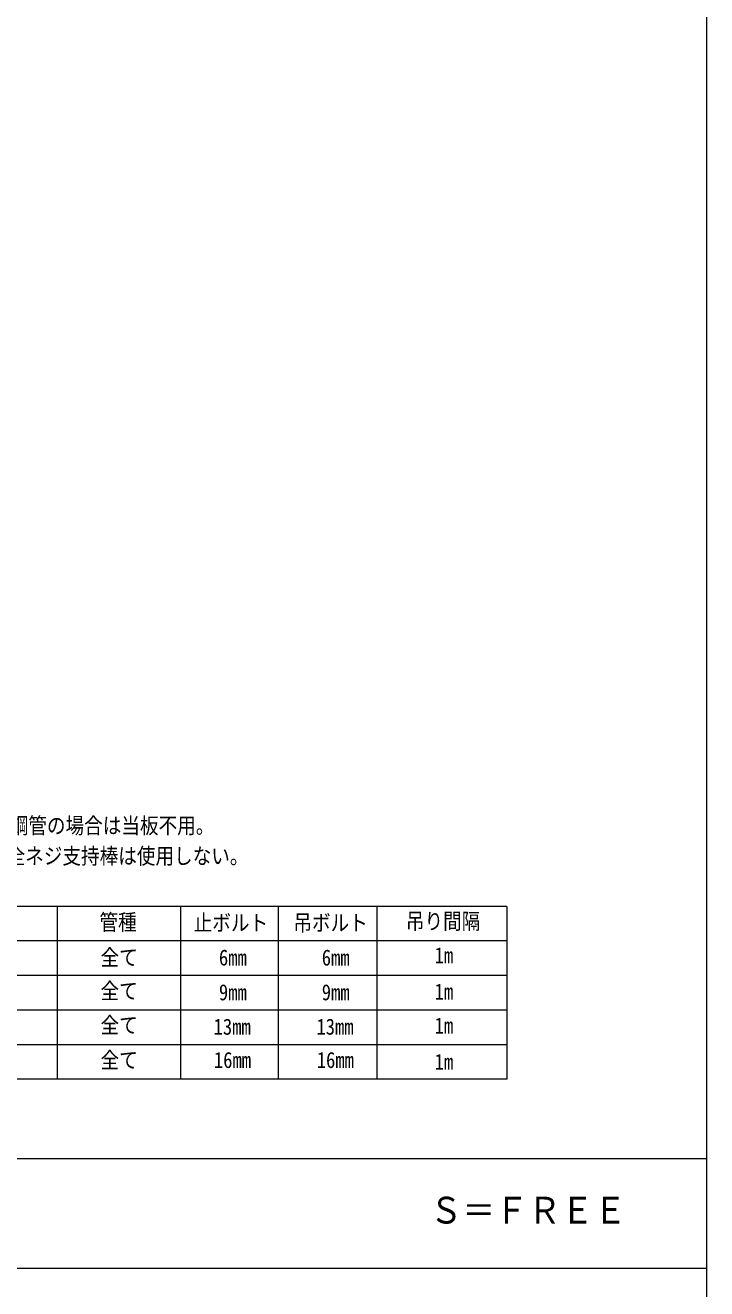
# Model space of a CAD drawing. Units: millimetres on the paper, enlarged 30 times, with parts at other scales. Extents: x -12081 to 11949, y -8439 to 8181.
# Drawn here: x 9148 to 11949, y -2811 to 2382 of the extents above; entities that cross this region are included whole.
import ezdxf
from ezdxf.enums import TextEntityAlignment as Align

# ---------------------------------------------------------------- set-up
doc = ezdxf.new("R2010")
doc.units = ezdxf.units.MM
doc.header["$LTSCALE"] = 30
doc.layers.add('0-0_0', color=7, linetype='Continuous')
for name, color, linetype, lineweight in [('6-2', 7, 'Continuous', 9), ('E-0', 7, 'Continuous', 9), ('F-2', 5, 'Continuous', 9)]:
    doc.layers.add(name, color=color, linetype=linetype, lineweight=lineweight)
doc.styles.add('ＭＳ ゴシック', font='')
doc.styles.get('ＭＳ ゴシック').set_extended_font_data('MS Gothic')

msp = doc.modelspace()

# ---------------------------------------------------------------- linework, layer by layer
at = {"layer": '6-2'}
for p, q in [((11127.41, -1239.44), (8633.83, -1239.44)), ((9278.31, -1239.44), (9278.31, -1950.16)), ((9787.64, -1950.16), (9787.64, -1239.44)), ((10188.67, -1950.16), (10188.67, -1239.44)), ((10594.79, -1950.16), (10594.79, -1239.44)), ((11127.41, -1381.58), (8633.83, -1381.58)), ((11127.41, -1523.73), (8633.83, -1523.73)), ((11127.41, -1665.87), (8633.83, -1665.87)), ((11127.41, -1808.02), (8633.83, -1808.02))]:
    msp.add_line(p, q, dxfattribs=at)
msp.add_lwpolyline([(11127.41, -1239.44), (11127.41, -1950.16), (8633.83, -1950.16)], dxfattribs=at)
at = {"layer": 'E-0'}
msp.add_line((11949.25, -8439.4), (11949.25, 8180.6), dxfattribs=at)
at = {"layer": 'F-2', "color": 7}
for p, q in [((-12080.75, -2276.21), (11949.25, -2276.21)), ((-12080.75, -2726.21), (11949.25, -2726.21))]:
    msp.add_line(p, q, dxfattribs=at)

# ---------------------------------------------------------------- texts
at = {"layer": '0-0_0', "style": 'ＭＳ ゴシック', "width": 0.9}
msp.add_text('Ｓ＝ＦＲＥＥ\u3000', height=110, dxfattribs=at).set_placement((10809.96, -2576.21), align=Align.BOTTOM_LEFT)
at = {"layer": '6-2', "style": 'ＭＳ ゴシック', "width": 0.85}
for s, p in [('注）  １\u3000鋼管の場合は当板不用。', (8701.3, -960.24)), ('２\u3000全ネジ支持棒は使用しない。', (8917.87, -1085.21)), ('管種', (9452.48, -1357.15)), ('止ボルト', (9839.97, -1359.84)), ('吊ボルト', (10249.82, -1359.84)), ('吊り間隔', (10712.39, -1353.03)), ('全て', (9457, -1501.98)), ('6mm', (9943.77, -1502.61)), ('6mm', (10366.6, -1502.61)), ('1m', (10830.68, -1493.37)), ('全て', (9457, -1639.73)), ('9mm', (9943.77, -1645.38)), ('9mm', (10366.6, -1645.38)), ('1m', (10830.68, -1642.28)), ('全て', (9457, -1780.35)), ('13mm', (9921.85, -1786.78)), ('13mm', (10344.68, -1786.78)), ('1m', (10830.68, -1782)), ('全て', (9457, -1923.84)), ('16mm', (9923.2, -1923.57)), ('16mm', (10346.04, -1923.57)), ('1m', (10830.68, -1930.91))]:
    msp.add_text(s, height=65.98, dxfattribs=at).set_placement(p, align=Align.BOTTOM_LEFT)

doc.saveas('drawing.dxf')
